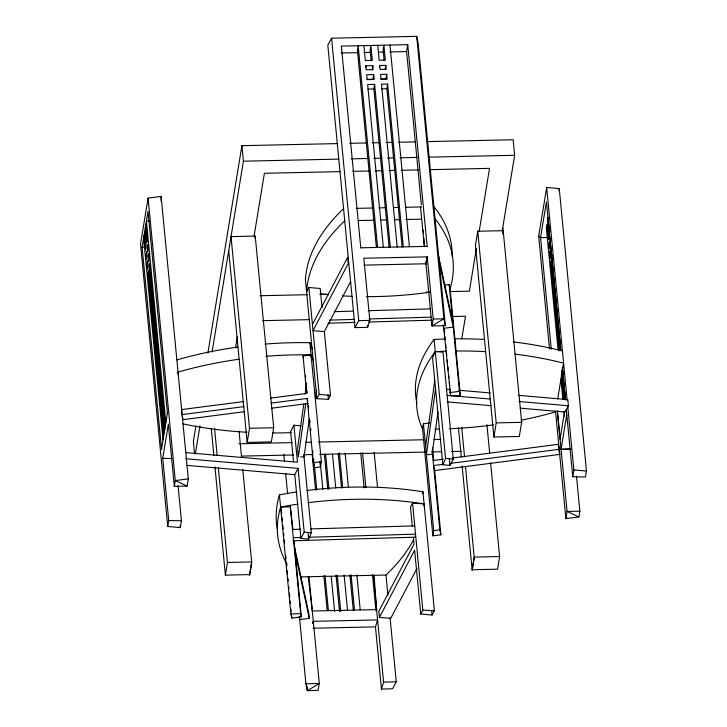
<?xml version="1.0" encoding="UTF-8"?>
<svg xmlns="http://www.w3.org/2000/svg" width="727" height="727" viewBox="0 0 727 727"><rect width="100%" height="100%" fill="white"/><g stroke="black" fill="none" stroke-linecap="round" stroke-linejoin="round"><path stroke-width="1.09" d="M161.03 200.97L161.121 196.426L148.081 198.117L140.538 244.045L167.737 526.484L180.323 527.611L181.441 520.777L178.07 485.745M297.561 448.695L303.759 404.067M305.158 394.025L306.394 385.101M298.361 456.974L305.794 403.412M309.293 418.87L304.022 456.81L300.624 456.91M425.604 446.378L434.755 380.557M435.546 388.827L426.404 454.657L430.938 454.52M415.244 536.181L415.526 534.145L309.157 537.253M432.065 454.493L437.954 412.091M161.558 449.132L142.119 247.28L147.999 211.457L167.437 413.318M161.539 448.977L167.419 413.163M167.737 526.484L168.719 520.523L162.73 458.355L168.346 424.141L174.326 486.308L187.139 486.09L188.32 478.866L161.121 196.426M177.715 374.023L178.033 372.079A247.016 130.896 -5.5 0 1 239.019 359.238M174.326 486.308L175.271 480.556L148.081 198.117M195.926 425.895L193.355 441.589L194.527 453.793M207.886 353.04L241.909 145.673L337.237 143.592M195.399 453.775L199.98 425.868M212.111 351.923L243.4 161.203L241.909 145.673M235.521 348.006L237.347 336.819M254.087 236.121L264.401 173.28L340.191 171.627M254.868 238.265L255.222 236.093L231.032 236.62L249.479 428.285L247.162 442.416L271.362 441.889L273.679 427.758L255.222 236.093M227.469 562.48L251.66 561.953L249.588 574.594L225.388 575.13L227.469 562.48L218.345 467.779M310.711 356.984L311.056 354.885A247.016 130.896 -5.5 0 0 266.046 356.285M365.545 67.638L365.854 65.784L372.824 65.63L373.205 69.574L366.226 69.728L365.854 65.784M372.07 70.265L372.824 65.63M373.687 74.581L374.16 79.47L367.18 79.625L366.708 74.736L373.687 74.581L372.924 79.216L366.953 79.343M389.109 247.271L373.869 89.003L374.632 84.368L367.653 84.523L383.329 247.316M379.403 67.338L379.703 65.485L385.828 65.348L386.21 69.292L380.085 69.428L379.703 65.485M385.219 69.056L385.828 65.348M271.098 403.112L307.139 398.46L313.328 462.708L314.4 467.725L320.48 466.925L321.343 461.672L309.884 342.699A247.016 130.896 -5.5 0 0 264.873 344.098M386.691 74.299L387.164 79.188L381.039 79.316L380.566 74.436L386.691 74.299L385.928 78.925L380.83 79.043M402.113 246.989L386.873 88.712L387.636 84.087L381.511 84.223L397.187 247.007M421.342 204.696L406.602 51.572L407.738 44.656L341.345 46.11L360.783 247.962M427.249 257.013L425.995 263.928L427.231 256.858L363.827 258.239L369.816 320.407L367.671 327.341L355.012 327.623L327.822 45.183L331.557 38.213L416.689 36.35L418.161 43.211L445.36 325.651L431.965 325.941L425.786 261.711M429.512 423.005L423.432 423.814L422.569 429.057A231.759 122.818 -5.5 0 1 435.273 351.641A264.337 140.075 -5.5 0 1 446.532 351.186M502.648 233.94L503.184 230.677L477.757 231.231L475.431 245.362L493.887 437.027L519.314 436.473L521.777 421.487M476.339 248.679L469.369 291.163L450.14 291.582M479.202 231.195L489.516 168.364L429.557 169.673M461.818 338.609L465.489 316.236L453.021 316.509M443.661 464.235L433.601 465.544L434.682 470.56L440.871 534.808L432.856 535.844L433.719 530.601L423.432 423.814M502.266 230.695L514.643 155.278L513.144 139.748L426.894 141.629M493.887 437.027L496.205 422.896L477.757 231.231M549.539 348.951L538.68 236.22L546.677 187.475L559.263 188.602L586.462 471.041L585.48 477.003L572.758 476.739L566.269 409.419M549.794 230.732L549.485 232.613L548.049 217.673L547.44 221.39L548.876 236.33L548.34 239.628L546.895 224.688L546.359 227.987L558.072 349.678M550.684 239.91L550.375 241.791L549.994 237.847M558.89 190.837L559.263 188.602M499.613 556.537L497.541 569.177L472.114 569.741L474.186 557.091L499.613 556.537L490.607 462.963M552.102 254.704L551.793 256.586L560.835 350.414M557.7 399.05L563.589 363.127A264.337 140.075 -5.5 0 0 514.761 354.14M560.081 438.944L564.606 411.364M566.769 414.581L561.071 449.268L570.677 449.104M576.502 476.267L579.864 511.217L578.919 516.97L565.879 518.66L567.06 511.435L557.418 411.255M572.758 476.739L573.876 469.915L567.705 405.839M312.946 623.312L313.301 621.34L377.595 619.931L375.459 626.865L381.448 689.032L392.498 688.787L396.242 681.817L390.072 617.75M312.964 623.466L313.201 621.494M427.231 256.858L433.219 319.026L431.965 325.941L443.888 318.789L416.689 36.35M381.448 689.032L383.583 682.099L373.305 575.311M185.767 458.746L298.052 468.37L294.771 474.64L300.905 538.398L308.639 539.089L311.338 532.755L303.822 454.738M442.861 464.771L432.565 357.857L435.264 351.514L442.997 352.204L453.284 459.119L450.004 465.389L442.861 464.771L445.56 458.428L434.101 339.454A264.337 140.075 -5.5 0 1 445.36 339M312.437 324.487L347.642 257.367L348.233 263.537L313.037 330.658L324.351 331.63L350.614 281.54M301.042 425.831L293.899 425.222L290.609 431.484L293.526 461.745M343.562 208.649A264.337 140.075 -5.5 0 0 305.422 279.731L316.872 398.705L328.413 399.341L330.485 395.388L324.351 331.63M300.905 538.398L304.195 532.137L298.052 468.37M424.086 503.82L412.545 503.175L410.473 507.128L412.309 526.184M417.016 568.287L390.744 618.368L379.43 617.405L414.626 550.284L420.769 614.051L432.083 615.015L434.382 610.735L422.923 491.761A231.759 122.818 -5.5 0 0 306.776 490.525M420.769 614.051L422.841 610.089L412.545 503.175M518.415 395.352L567.814 399.586L568.414 405.757L565.124 412.018L520.214 408.165M306.585 291.791L308.875 287.501L320.198 288.474L322.025 307.53M316.872 398.705L319.171 394.425L308.875 287.501M355.012 327.623L358.756 320.652L331.557 38.213M433.719 530.601L439.79 529.792L440.871 534.808M444.933 285.12L449.177 284.566L450.077 288.783A247.016 130.896 -5.5 0 0 435.073 218.854M443.434 325.314L450.631 395.779L460.364 395.57L459.455 391.353L453.266 327.105L443.724 328.331L443.016 325.042M270.617 398.087L306.658 393.425L303.041 355.921L311.056 354.885A231.759 122.818 -5.5 0 1 313.51 361.092M243.59 401.577L181.486 409.601L181.968 414.635L244.072 406.602M244.517 411.709L183.05 419.652L182.186 415.635M271.335 408.238L308.221 403.476M449.913 392.589L459.455 391.353M188.32 478.866L175.271 480.556L187.139 486.09M313.328 462.708L321.343 461.672M433.119 460.509L443.179 459.21M452.121 458.055L558.291 444.333L559.208 449.377M450.367 463.372L558.772 449.359L559.854 454.384L434.682 470.56M296.87 491.897A231.759 122.818 -5.5 0 0 279.441 494.896L290.9 613.87L291.8 618.086L301.351 616.85L294.035 540.943M294.68 547.567L308.793 613.361L309.275 618.386L299.733 619.622L299.242 617.35M334.311 311.683L353.549 311.12M368.262 310.693L430.502 308.875M329.449 320.116L354.349 319.389M369.052 318.962L431.293 317.154M327.895 323.206L355.049 322.415M368.634 322.016L432.002 320.171M292.518 529.438L300.433 529.211M310.62 528.911L414.735 525.875M293.308 537.716L301.232 537.48M292.89 540.761L415.108 537.198M341.336 52.998L358.22 52.626M363.845 52.508L370.597 52.353M378.467 52.18L382.975 52.09M389.727 51.935L406.602 51.572M367.889 89.13L373.869 89.003M381.775 88.83L386.873 88.712M349.723 143.319L366.744 142.946M372.424 142.819L379.23 142.674M386.037 142.528L391.717 142.401M398.523 142.256L415.544 141.883M243.4 161.203L338.737 159.122M351.214 158.85L368.244 158.477M373.914 158.35L381.857 158.177M387.536 158.059L393.207 157.932M400.014 157.786L417.044 157.414M428.394 157.168L514.643 155.278M352.64 171.354L369.607 170.981M375.259 170.863L382.048 170.709M388.836 170.563L395.624 170.418M401.277 170.291L418.252 169.918M356.221 208.367L373.133 208.004M378.776 207.877L385.546 207.731M393.443 207.558L399.078 207.431M405.848 207.286L421.56 206.941M149.644 220.963L146.427 221.035L165.847 422.732M358.52 220.535L374.314 220.19M381.075 220.036L386.719 219.917M394.616 219.745L400.25 219.618M405.893 219.499L421.687 219.154M146.263 235.057L144.119 235.103L145.554 250.043L146.172 246.28L144.737 231.34M548.031 237.493L540.552 237.656L538.68 236.22M142.119 247.28L145.318 247.207M360.774 247.807L427.158 246.353M363.945 265.128L425.986 263.774M260.084 295.735L307.603 294.699M320.044 294.426L327.959 294.253M426.376 292.1L429.775 292.027M262.592 320.671L309.066 319.653M358.756 320.652L369.816 320.407M433.219 319.026L443.888 318.789L445.36 325.651M249.479 428.285L273.679 427.758M496.205 422.896L521.632 422.342L502.939 228.142M239.001 443.788L292.281 442.625M305.876 442.325L311.547 442.198M318.344 442.052L423.768 439.753M433.964 439.526L440.771 439.381M241.382 456.102L293.581 454.966M303.795 454.738L312.874 454.539M319.689 454.393L425.231 452.085M432.038 451.94L441.116 451.74M451.331 451.522L461.545 451.294M286.974 564.325A247.016 130.896 -5.5 0 1 280.613 507.082L290.337 506.873L292.981 529.919M300.878 576.893L385.955 575.03A264.337 140.075 -5.5 0 0 413.318 540.234M312.31 611.016L376.604 609.608L374.069 575.293M290.9 613.87L300.624 613.661L301.351 616.85M313.183 628.228L375.459 626.865M299.424 616.523L305.903 683.789L319.289 683.498L309.002 576.711M383.583 682.099L396.242 681.817M579.864 511.217L567.06 511.435L578.919 516.97M162.73 458.355L172.272 458.555M168.719 520.523L181.441 520.777M422.841 610.089L434.382 610.735M446.551 389.19L449.922 389.481M458.901 390.254L490.343 392.943M447.15 395.361L489.816 399.014M519.005 401.522L568.414 405.757M447.232 401.913L491.025 405.666M319.171 394.425L330.485 395.388M186.303 452.676L297.461 462.208L293.899 425.222M186.975 465.389L294.771 474.64M304.195 532.137L311.338 532.755M445.56 458.428L453.284 459.119M573.876 469.915L586.462 471.041M438.663 256.277L452.785 322.07L449.177 284.566M439.153 261.302L453.266 327.105M303.041 355.921L303.477 357.929M307.139 398.46L307.785 401.468M295.162 552.593L309.275 618.386M280.84 508.137L281.731 513.498M305.903 683.789L307.376 690.65L318.035 690.414L319.289 683.498L307.376 690.65L306.939 686.134M308.23 576.729L312.292 610.853M557.273 410.682L560.063 438.79M546.677 187.475L567.16 400.223M550.857 246.798L551.32 251.687M562.789 370.77L563.007 373.033M563.225 375.286L563.77 380.939M563.988 383.202L564.534 388.854M564.752 391.117L565.515 399.032M560.735 350.45L546.431 201.833L540.552 237.656L551.284 349.114M562.471 369.952L565.352 399.832M559.899 350.741L551.184 260.302L550.648 263.601L559.027 350.65M561.744 369.961L564.579 399.35M561.317 374.387L563.707 399.259M560.899 378.976L562.852 399.259M564.043 411.655L564.479 416.162M559.463 450.358L559.654 452.367M565.879 518.66L555.592 411.873A247.016 130.896 -5.5 0 1 521.241 420.197M558.291 444.333L558.772 449.359M486.917 424.623L489.625 452.812M449.868 286.565L460.364 395.57M461.709 427.44L464.526 456.747M465.507 466.898L474.258 557.791L472.186 570.431L462.127 466.016M458.437 427.676L461.263 456.992M444.179 328.777L444.615 333.239M444.933 336.592L445.26 339.945M445.687 344.407L446.005 347.76M446.333 351.105L446.76 355.576M447.196 360.047L447.514 363.391M447.841 366.744L448.159 370.098M448.586 374.559L448.913 377.913M449.341 382.384L449.668 385.728M449.986 389.081L450.631 395.779M449.359 458.673L450.004 465.389M407.738 44.656L427.176 246.517M420.515 206.968L424.341 246.689M432.501 447.877L433.665 460.009M432.165 450.586L439.79 529.792M389.981 45.047L409.41 246.744M422.36 426.849L432.856 535.844M387.636 84.087L403.303 246.88M384.156 60.477L383.129 49.809L383.883 45.174L385.328 60.114L379.203 60.25L377.767 45.31M431.656 610.544L432.083 615.015M374.632 84.368L390.308 247.162M371.152 60.759L370.125 50.09L370.888 45.465L372.324 60.396L365.345 60.55L363.909 45.61M413.39 537.389L414.036 544.114L378.84 611.234L379.43 617.405M377.595 247.444L358.175 45.737L357.411 50.372L376.404 247.562M367.453 325.087L367.671 327.341M374.151 452.367L377.513 487.317M385.955 575.03L387.909 595.268M362.546 452.767L365.908 487.663M360.765 452.921L364.118 487.826M372.469 574.539L375.95 610.689M345.134 453.203L348.387 486.999M356.848 574.893L360.21 609.826M339.345 452.803L342.726 487.853M351.105 574.903L354.476 609.944M338.264 454.048L341.526 487.962M349.914 575.012L353.286 610.053M327.986 394.879L328.413 399.341M332.484 454.093L335.747 488.008M344.125 575.048L347.506 610.098M325.605 454.239L328.977 489.289M337.246 575.202L340.736 611.38M324.406 454.348L327.777 489.389M336.056 575.311L339.536 611.489M320.353 463.417L322.852 489.416M331.239 576.466L334.611 611.516M319.944 461.336L320.48 466.925M314.627 467.416L316.79 489.953M325.042 575.593L328.404 610.526M305.504 375.277L305.713 377.486M306.249 383.002L306.458 385.21M306.985 390.726L307.203 392.925M308.43 405.73L308.648 407.983M309.847 420.379L310.065 422.641M310.602 428.276L310.82 430.529M312.774 450.822L312.992 453.075M313.537 458.71L314.4 467.725M312.128 454.012L315.6 490.071M323.842 575.711L327.214 610.644M307.994 532.346L308.639 539.089M297.661 449.731L298.261 455.938M290.337 506.873L300.624 613.661M283.803 454.339L284.457 461.1M285.656 473.504L287.61 493.797M282.158 517.915L282.476 521.223M282.903 525.63L283.221 528.947M283.639 533.354L283.857 535.563M284.284 539.97L284.602 543.287M285.829 556.082L286.047 558.336M286.483 562.843L286.811 566.224M287.247 570.74L287.565 574.121M288.001 578.628L288.219 580.882M288.764 586.516L288.982 588.77M289.41 593.277L289.737 596.667M290.173 601.174L290.391 603.428M290.936 609.062L291.154 611.316M291.363 613.57L291.8 618.086M228.714 250.751L247.162 442.416M239.065 431.175L241.564 457.101M242.763 469.506L251.733 562.653L249.652 575.293L249.588 574.594M214.547 428.321L217.155 455.375M211.275 428.557L213.883 455.62M214.965 466.888L225.388 575.13M180.105 525.367L180.323 527.611M145.882 224.325L147.327 239.265L146.781 242.564L145.345 227.633M165.311 426.031L149.635 263.238L149.09 266.536L164.765 429.33M164.157 433.047L148.481 270.253L147.863 274.015L163.539 436.809M143.61 238.202L163.03 439.899M562.334 367.299L565.361 399.777M423.268 230.15L423.514 233.458M423.841 237.865L424.486 246.68M423.95 505.965A264.337 140.075 -5.5 0 0 424.095 503.947A231.759 122.818 -5.5 0 0 307.948 502.711M280.613 507.082A231.759 122.818 -5.5 0 1 298.043 504.084M422.923 491.761A264.337 140.075 -5.5 0 1 422.778 493.778M277.332 529.083A247.016 130.896 -5.5 0 1 279.441 494.896M291.6 432.61A264.337 140.075 -5.5 0 1 272.507 432.965M246.998 432.256A264.337 140.075 -5.5 0 1 183.113 423.886M316.636 390.072A231.759 122.818 -5.5 0 1 315.318 397.724M309.884 342.699A231.759 122.818 -5.5 0 1 312.337 348.915M176.861 359.892A247.016 130.896 -5.5 0 1 237.847 347.061M455.52 351.005A264.337 140.075 -5.5 0 1 485.536 351.632M493.488 424.859A247.016 130.896 -5.5 0 1 449.513 428.757M439.372 429.057A247.016 130.896 -5.5 0 1 434.882 429.121M454.348 338.827A264.337 140.075 -5.5 0 1 484.364 339.445M513.589 341.954A264.337 140.075 -5.5 0 1 562.416 350.941M416.889 403.294A231.759 122.818 -5.5 0 1 434.101 339.454M306.594 291.918A264.337 140.075 -5.5 0 1 344.734 220.835M429.348 292.263A231.759 122.818 -5.5 0 1 366.29 296.634M352.068 296.334A231.759 122.818 -5.5 0 1 342.326 295.844M328.44 294.726A231.759 122.818 -5.5 0 1 320.016 293.799M433.901 206.677A247.016 130.896 -5.5 0 1 452.158 256.377M146.672 251.515L146.054 255.277L146.436 259.221L147.054 255.459L146.672 251.515M147.826 244.499L147.281 247.798L147.663 251.742L148.208 248.443L147.826 244.499M147.536 260.466L146.918 264.228L147.39 269.117L148.008 265.355L147.536 260.466M148.69 253.45L148.144 256.749L148.617 261.638L149.162 258.339L148.69 253.45M549.385 241.564L548.84 244.863L549.221 248.807L549.766 245.508L549.385 241.564M550.248 250.515L549.703 253.814L550.175 258.703L550.712 255.395L550.248 250.515M561.09 449.422L570.695 449.277L561.09 449.422"/></g></svg>
